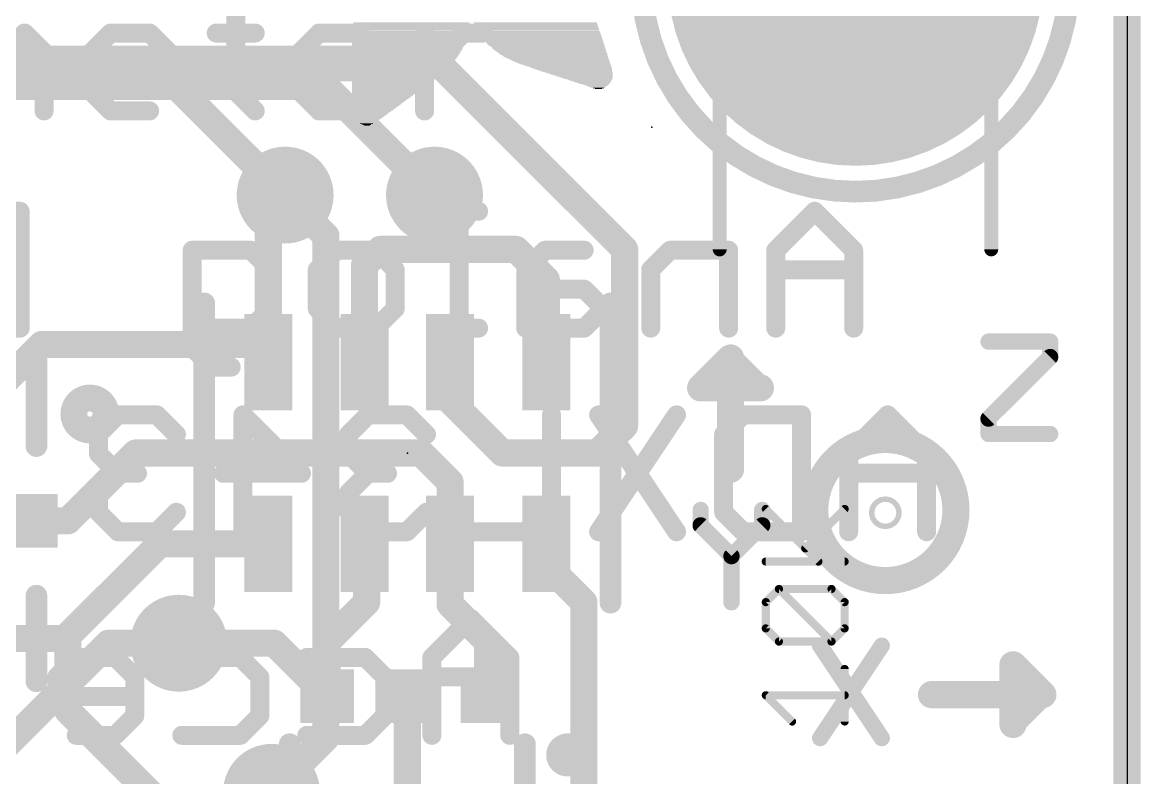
# Model space of a CAD drawing. Extents: x -8.7 to 32.1, y -4.6 to 25.2.
# Drawn here: x 15.07 to 25.53, y 7.76 to 14.82 of the extents above; entities that cross this region are included whole.
import ezdxf

# ---------------------------------------------------------------- set-up
doc = ezdxf.new("R2010")
doc.units = 0
for name, color, linetype in [('1', 12, 'CONTINUOUS'), ('16', 5, 'CONTINUOUS'), ('17', 110, 'CONTINUOUS'), ('18', 110, 'CONTINUOUS'), ('20', 53, 'CONTINUOUS'), ('21', 40, 'CONTINUOUS'), ('22', 6, 'CONTINUOUS'), ('23', 53, 'CONTINUOUS'), ('24', 53, 'CONTINUOUS'), ('27', 4, 'CONTINUOUS'), ('47', 253, 'CONTINUOUS')]:
    doc.layers.add(name, color=color, linetype=linetype)

# ---------------------------------------------------------------- blocks, each defined once
blk = doc.blocks.new('RECT')
blk.add_solid([(-0.5, -0.5), (0.5, -0.5), (-0.5, 0.5), (0.5, 0.5)])
blk = doc.blocks.new('ROUNDP')
at = {"const_width": 0.5}
blk.add_lwpolyline([(0, -0.25, 1), (0, 0.25, 1), (0, -0.25)], format="xyb", dxfattribs=at)
blk = doc.blocks.new('ROUNDV')
at = {"const_width": 0.5}
blk.add_lwpolyline([(0, -0.25, 1), (0, 0.25, 1), (0, -0.25)], format="xyb", dxfattribs=at)

msp = doc.modelspace()

# ---------------------------------------------------------------- linework, layer by layer
at = {"layer": '1', "const_width": 0.254}
for points in [[(25.4, 17.78), (25.4, 0)], [(16.256, 14.478), (10.922, 14.478)], [(18.923, 14.478), (16.256, 14.478)], [(17.526, 13.208), (16.256, 14.478)], [(18.923, 14.478), (20.701, 12.7)], [(17.369, 13.051), (17.526, 13.208)], [(18.923, 13.208), (18.923, 12.7)], [(17.369, 11.811), (17.369, 13.051)], [(18.269, 12.554), (18.415, 12.7)], [(18.923, 12.7), (18.415, 12.7)], [(19.685, 12.7), (18.923, 12.7)], [(19.969, 12.416), (19.685, 12.7)], [(20.701, 12.7), (20.701, 11.049)], [(18.269, 11.645), (18.269, 12.554)], [(19.969, 11.645), (19.969, 12.416)], [(14.7, 11.26), (15.251, 11.811)], [(15.251, 11.811), (17.369, 11.811)], [(17.369, 11.645), (17.369, 11.811)], [(19.069, 11.645), (19.069, 11.284)], [(19.069, 11.284), (19.558, 10.795)], [(20.701, 11.049), (20.447, 10.795)], [(16.129, 10.795), (15.494, 10.16)], [(16.129, 10.795), (18.796, 10.795)], [(18.796, 10.795), (19.069, 10.522)], [(20.447, 10.795), (19.558, 10.795)], [(19.069, 10.522), (19.069, 9.945)], [(14.8, 10.16), (15.494, 10.16)], [(16.353, 9.945), (15.468, 9.06)], [(16.353, 9.945), (17.369, 9.945)], [(18.288, 9.926), (18.269, 9.945)], [(18.288, 9.398), (18.288, 9.926)], [(19.069, 9.379), (19.069, 9.945)], [(19.969, 9.945), (19.969, 9.749)], [(20.32, 9.398), (19.969, 9.749)], [(17.919, 9.029), (18.288, 9.398)], [(20.32, 7.366), (20.32, 9.398)], [(19.419, 9.029), (19.069, 9.379)], [(15.468, 9.06), (14.7, 9.06)], [(15.494, 9.06), (15.468, 9.06)], [(15.494, 9.06), (15.494, 8.382)], [(17.4235, 9.0155), (16.5314, 9.0155)], [(17.4235, 9.0155), (17.919, 8.52)], [(17.919, 8.52), (17.919, 9.029)], [(19.419, 8.52), (19.419, 9.029)], [(18.669, 8.52), (18.669, 7.62)], [(17.156, 6.72), (15.494, 8.382)]]:
    msp.add_lwpolyline(points, dxfattribs=at)
at = {"layer": '1', "const_width": 0.127}
for points in [[(16.256, 14.5415, 1), (16.256, 14.4145)], [(16.3009, 14.5229, 1), (16.2111, 14.4331)], [(16.256, 14.4145, 1), (16.256, 14.5415)], [(18.9679, 14.5229, 1), (18.8781, 14.4331)], [(18.923, 14.4145, 1), (18.923, 14.5415)], [(17.5709, 13.1631, 1), (17.4811, 13.2529)], [(17.4811, 13.1631, 1), (17.5709, 13.2529)], [(18.9865, 13.208, 1), (18.8595, 13.208)], [(17.4325, 13.051, 1), (17.3055, 13.051)], [(17.3241, 13.0959, 1), (17.4139, 13.0061)], [(18.415, 12.7635, 1), (18.415, 12.6365)], [(18.4599, 12.6551, 1), (18.3701, 12.7449)], [(18.923, 12.7635, 1), (18.923, 12.6365)], [(18.8595, 12.7, 1), (18.9865, 12.7)], [(18.923, 12.6365, 1), (18.923, 12.7635)], [(19.7299, 12.7449, 1), (19.6401, 12.6551)], [(19.685, 12.6365, 1), (19.685, 12.7635)], [(20.7645, 12.7, 1), (20.6375, 12.7)], [(20.6561, 12.6551, 1), (20.7459, 12.7449)], [(18.3325, 12.554, 1), (18.2055, 12.554)], [(18.2241, 12.5989, 1), (18.3139, 12.5091)], [(20.0325, 12.416, 1), (19.9055, 12.416)], [(19.9241, 12.3711, 1), (20.0139, 12.4609)], [(15.251, 11.8745, 1), (15.251, 11.7475)], [(15.2959, 11.7661, 1), (15.2061, 11.8559)], [(17.4325, 11.811, 1), (17.3055, 11.811)], [(17.369, 11.7475, 1), (17.369, 11.8745)], [(17.3055, 11.811, 1), (17.4325, 11.811)], [(19.1325, 11.645, 1), (19.0055, 11.645)], [(17.3055, 11.645, 1), (17.4325, 11.645)], [(18.2055, 11.645, 1), (18.3325, 11.645)], [(19.9055, 11.645, 1), (20.0325, 11.645)], [(19.1139, 11.3289, 1), (19.0241, 11.2391)], [(19.0055, 11.284, 1), (19.1325, 11.284)], [(20.6375, 11.049, 1), (20.7645, 11.049)], [(20.7459, 11.0041, 1), (20.6561, 11.0939)], [(16.129, 10.8585, 1), (16.129, 10.7315)], [(16.1739, 10.7501, 1), (16.0841, 10.8399)], [(18.8409, 10.8399, 1), (18.7511, 10.7501)], [(18.796, 10.7315, 1), (18.796, 10.8585)], [(19.558, 10.8585, 1), (19.558, 10.7315)], [(19.5131, 10.7501, 1), (19.6029, 10.8399)], [(20.4021, 10.8399, 1), (20.4919, 10.7501)], [(20.447, 10.7315, 1), (20.447, 10.8585)], [(19.1325, 10.522, 1), (19.0055, 10.522)], [(19.0241, 10.4771, 1), (19.1139, 10.5669)], [(15.4491, 10.2049, 1), (15.5389, 10.1151)], [(15.494, 10.0965, 1), (15.494, 10.2235)], [(16.353, 10.0085, 1), (16.353, 9.8815)], [(16.3979, 9.9001, 1), (16.3081, 9.9899)], [(17.369, 9.8815, 1), (17.369, 10.0085)], [(18.3139, 9.9899, 1), (18.2241, 9.9001)], [(18.3515, 9.926, 1), (18.2245, 9.926)], [(19.1325, 9.945, 1), (19.0055, 9.945)], [(20.0325, 9.945, 1), (19.9055, 9.945)], [(18.2431, 9.8811, 1), (18.3329, 9.9709)], [(19.0055, 9.945, 1), (19.1325, 9.945)], [(20.0139, 9.7939, 1), (19.9241, 9.7041)], [(19.9055, 9.749, 1), (20.0325, 9.749)], [(18.3329, 9.3531, 1), (18.2431, 9.4429)], [(20.3835, 9.398, 1), (20.2565, 9.398)], [(18.2245, 9.398, 1), (18.3515, 9.398)], [(19.1139, 9.4239, 1), (19.0241, 9.3341)], [(19.0055, 9.379, 1), (19.1325, 9.379)], [(20.2751, 9.3531, 1), (20.3649, 9.4429)], [(15.468, 9.1235, 1), (15.468, 8.9965)], [(15.4231, 9.1049, 1), (15.5129, 9.0151)], [(15.5575, 9.06, 1), (15.4305, 9.06)], [(15.468, 8.9965, 1), (15.468, 9.1235)], [(15.494, 8.9965, 1), (15.494, 9.1235)], [(16.5314, 9.079, 1), (16.5314, 8.952)], [(17.4684, 9.0604, 1), (17.3786, 8.9706)], [(17.4235, 8.952, 1), (17.4235, 9.079)], [(17.9825, 9.029, 1), (17.8555, 9.029)], [(17.8741, 9.0739, 1), (17.9639, 8.9841)], [(19.4825, 9.029, 1), (19.3555, 9.029)], [(19.3741, 8.9841, 1), (19.4639, 9.0739)], [(17.8555, 8.52, 1), (17.9825, 8.52)], [(17.8741, 8.4751, 1), (17.9639, 8.5649)], [(18.7325, 8.52, 1), (18.6055, 8.52)], [(19.3555, 8.52, 1), (19.4825, 8.52)], [(15.5389, 8.4269, 1), (15.4491, 8.3371)], [(15.4305, 8.382, 1), (15.5575, 8.382)]]:
    msp.add_lwpolyline(points, format="xyb", dxfattribs=at)
at = {"layer": '16', "const_width": 0.254}
for points in [[(25.4, 17.78), (25.4, 0)], [(9.652, 14.224), (17.907, 14.224)], [(18.923, 13.208), (17.907, 14.224)], [(17.907, 12.827), (17.526, 13.208)], [(17.907, 8.128), (17.907, 12.827)], [(12.7, 5.842), (15.8735, 9.0155)], [(16.5314, 9.0155), (15.8735, 9.0155)], [(17.907, 8.128), (17.399, 7.62)]]:
    msp.add_lwpolyline(points, dxfattribs=at)
at = {"layer": '16', "const_width": 0.127}
for points in [[(17.9519, 14.2689, 1), (17.8621, 14.1791)], [(17.907, 14.1605, 1), (17.907, 14.2875)], [(17.5709, 13.2529, 1), (17.4811, 13.1631)], [(18.8781, 13.1631, 1), (18.9679, 13.2529)], [(17.9705, 12.827, 1), (17.8435, 12.827)], [(17.8621, 12.7821, 1), (17.9519, 12.8719)], [(15.8735, 9.079, 1), (15.8735, 8.952)], [(15.9184, 8.9706, 1), (15.8286, 9.0604)], [(16.5314, 8.952, 1), (16.5314, 9.079)], [(17.8435, 8.128, 1), (17.9705, 8.128)], [(17.9519, 8.0831, 1), (17.8621, 8.1729)]]:
    msp.add_lwpolyline(points, format="xyb", dxfattribs=at)
at = {"layer": '20'}
msp.add_line((25.4, 15.24), (25.4, 2.54), dxfattribs=at)
at = {"layer": '21'}
for points, const_width in [([(22.86, 13.24, 1), (22.86, 17.24, 1), (22.86, 13.24)], 0.2032), ([(15.121, 14.7556, 1), (15.0581, 14.6927)], 0.0889), ([(15.121, 14.6927, 1), (15.0581, 14.7556)], 0.0889), ([(15.8946, 14.7686, 1), (15.8946, 14.6797)], 0.0889), ([(15.926, 14.6927, 1), (15.8631, 14.7556)], 0.0889), ([(16.2904, 14.7556, 1), (16.2275, 14.6927)], 0.0889), ([(16.2589, 14.6797, 1), (16.2589, 14.7686)], 0.0889), ([(16.8818, 14.7686, 1), (16.8818, 14.6797)], 0.0889), ([(17.2461, 14.6797, 1), (17.2461, 14.7686)], 0.0889), ([(17.8436, 14.7686, 1), (17.8436, 14.6797)], 0.0889), ([(17.875, 14.6927, 1), (17.8121, 14.7556)], 0.0889), ([(18.2394, 14.7556, 1), (18.1765, 14.6927)], 0.0889), ([(18.2079, 14.6797, 1), (18.2079, 14.7686)], 0.0889), ([(18.8752, 14.7242, 1), (18.7863, 14.7242)], 0.0889), ([(19.1951, 14.7686, 1), (19.1951, 14.6797)], 0.0889), ([(19.2266, 14.6927, 1), (19.1637, 14.7556)], 0.0889), ([(19.3773, 14.6797, 1), (19.3773, 14.7686)], 0.0889), ([(15.3162, 14.542, 1), (15.2273, 14.542)], 0.0889), ([(15.2403, 14.5105, 1), (15.3032, 14.5734)], 0.0889), ([(15.6809, 14.5734, 1), (15.7438, 14.5105)], 0.0889), ([(15.7568, 14.542, 1), (15.6679, 14.542)], 0.0889), ([(16.4856, 14.542, 1), (16.3967, 14.542)], 0.0889), ([(16.4097, 14.5105, 1), (16.4726, 14.5734)], 0.0889), ([(17.7058, 14.542, 1), (17.6169, 14.542)], 0.0889), ([(17.6299, 14.5734, 1), (17.6928, 14.5105)], 0.0889), ([(18.4346, 14.542, 1), (18.3457, 14.542)], 0.0889), ([(18.3587, 14.5105, 1), (18.4216, 14.5734)], 0.0889), ([(15.7124, 14.4042, 1), (15.7124, 14.3153)], 0.0889), ([(16.4411, 14.3153, 1), (16.4411, 14.4042)], 0.0889), ([(17.6614, 14.4042, 1), (17.6614, 14.3153)], 0.0889), ([(18.3901, 14.3153, 1), (18.3901, 14.4042)], 0.0889), ([(18.7993, 14.3912, 1), (18.8622, 14.3283)], 0.0889), ([(16.3967, 14.3598, 1), (16.4856, 14.3598)], 0.0889), ([(18.3457, 14.3598, 1), (18.4346, 14.3598)], 0.0889), ([(15.7438, 14.209, 1), (15.6809, 14.1462)], 0.0889), ([(17.0954, 14.209, 1), (17.0325, 14.1462)], 0.0889), ([(17.6928, 14.209, 1), (17.6299, 14.1462)], 0.0889), ([(15.6679, 14.1776, 1), (15.7568, 14.1776)], 0.0889), ([(17.0195, 14.1776, 1), (17.1084, 14.1776)], 0.0889), ([(17.6169, 14.1776, 1), (17.7058, 14.1776)], 0.0889), ([(15.2273, 13.9954, 1), (15.3162, 13.9954)], 0.0889), ([(15.8946, 14.0398, 1), (15.8946, 13.951)], 0.0889), ([(15.8631, 13.964, 1), (15.926, 14.0268)], 0.0889), ([(16.2589, 13.951, 1), (16.2589, 14.0398)], 0.0889), ([(17.2147, 13.964, 1), (17.2776, 14.0268)], 0.0889), ([(17.8436, 14.0398, 1), (17.8436, 13.951)], 0.0889), ([(17.8121, 13.964, 1), (17.875, 14.0268)], 0.0889), ([(18.2079, 13.951, 1), (18.2079, 14.0398)], 0.0889), ([(18.7863, 13.9954, 1), (18.8752, 13.9954)], 0.0889), ([(16.8198, 12.195, 1), (16.7182, 12.195)], 0.1016), ([(20.6198, 12.195, 1), (20.5182, 12.195)], 0.1016), ([(24.1046, 11.8752, 1), (24.1046, 11.799)], 0.0762), ([(24.7189, 11.8371, 1), (24.6427, 11.8371)], 0.0762), ([(24.6808, 11.799, 1), (24.6808, 11.8752)], 0.0762), ([(15.2508, 11.66, 1), (15.1492, 11.66)], 0.1016), ([(21.7551, 11.684, 1), (21.6281, 11.684)], 0.127), ([(21.7551, 11.6586, 1), (21.6281, 11.6586)], 0.127), ([(21.7365, 11.7035, 1), (21.6467, 11.6137)], 0.127), ([(21.6281, 11.6586, 1), (21.7551, 11.6586)], 0.127), ([(21.7365, 11.6391, 1), (21.6467, 11.7289)], 0.127), ([(24.6427, 11.6931, 1), (24.7189, 11.6931)], 0.0762), ([(24.7078, 11.6661, 1), (24.6539, 11.72)], 0.0762), ([(21.4122, 11.4681, 1), (21.4122, 11.3411)], 0.127), ([(21.3673, 11.4495, 1), (21.4571, 11.3597)], 0.127), ([(21.9456, 11.4681, 1), (21.9456, 11.3411)], 0.127), ([(21.9007, 11.3597, 1), (21.9905, 11.4495)], 0.127), ([(21.9456, 11.3411, 1), (21.9456, 11.4681)], 0.127), ([(21.971, 11.3411, 1), (21.971, 11.4681)], 0.127), ([(15.7, 11.01, 1), (15.7, 11.31, 1), (15.7, 11.01)], 0.25), ([(24.1427, 11.1169, 1), (24.0665, 11.1169)], 0.0762), ([(24.0777, 11.1438, 1), (24.1315, 11.0899)], 0.0762), ([(23.1394, 9.6012, 1), (23.1394, 10.922, 1), (23.1394, 9.6012)], 0.254), ([(24.1046, 11.0109, 1), (24.1046, 10.9347)], 0.0762), ([(24.0665, 10.9728, 1), (24.1427, 10.9728)], 0.0762), ([(24.6808, 10.9347, 1), (24.6808, 11.0109)], 0.0762), ([(15.1492, 10.86, 1), (15.2508, 10.86)], 0.1016), ([(21.6281, 10.6426, 1), (21.7551, 10.6426)], 0.127), ([(23.1394, 10.2108, 1), (23.1394, 10.2616, 1), (23.1394, 10.2108)], 0.254), ([(21.4503, 10.2623, 1), (21.3741, 10.2623)], 0.0762), ([(22.0265, 10.2623, 1), (21.9503, 10.2623)], 0.0762), ([(21.4391, 10.1452, 1), (21.3853, 10.0913)], 0.0762), ([(21.3741, 10.1183, 1), (21.4503, 10.1183)], 0.0762), ([(21.9503, 10.1183, 1), (22.0265, 10.1183)], 0.0762), ([(22.0154, 10.0913, 1), (21.9615, 10.1452)], 0.0762), ([(21.7384, 9.8302, 1), (21.6622, 9.8302)], 0.0762), ([(21.6734, 9.8571, 1), (21.7273, 9.8032)], 0.0762), ([(21.6734, 9.8032, 1), (21.7273, 9.8571)], 0.0762), ([(15.2508, 9.46, 1), (15.1492, 9.46)], 0.1016), ([(16.7182, 9.395, 1), (16.8198, 9.395)], 0.1016), ([(20.5182, 9.395, 1), (20.6198, 9.395)], 0.1016), ([(21.6622, 9.398, 1), (21.7384, 9.398)], 0.0762), ([(22.5615, 9.0135, 1), (22.4981, 8.9712)], 0.0762), ([(23.1377, 8.9712, 1), (23.0743, 9.0135)], 0.0762), ([(24.3781, 8.8587, 1), (24.2883, 8.7689)], 0.127), ([(24.3967, 8.8138, 1), (24.2697, 8.8138)], 0.127), ([(15.1492, 8.66, 1), (15.2508, 8.66)], 0.1016), ([(23.5712, 8.5979, 1), (23.5712, 8.4709)], 0.127), ([(24.5872, 8.5979, 1), (24.5872, 8.4709)], 0.127), ([(24.6321, 8.4895, 1), (24.5423, 8.5793)], 0.127), ([(24.5677, 8.4895, 1), (24.6575, 8.5793)], 0.127), ([(24.5872, 8.4709, 1), (24.5872, 8.5979)], 0.127), ([(24.6126, 8.4709, 1), (24.6126, 8.5979)], 0.127), ([(24.3967, 8.2804, 1), (24.2697, 8.2804)], 0.127), ([(24.2883, 8.3253, 1), (24.3781, 8.2355)], 0.127), ([(24.2697, 8.2804, 1), (24.3967, 8.2804)], 0.127), ([(24.2697, 8.255, 1), (24.3967, 8.255)], 0.127), ([(17.6198, 8.07, 1), (17.5182, 8.07)], 0.1016), ([(19.8198, 8.07, 1), (19.7182, 8.07)], 0.1016), ([(20.169, 7.87, 1), (20.169, 8.07, 1), (20.169, 7.87)], 0.2032), ([(22.4981, 8.1491, 1), (22.5615, 8.1069)], 0.0762), ([(23.0743, 8.1069, 1), (23.1377, 8.1491)], 0.0762)]:
    msp.add_lwpolyline(points, format="xyb", dxfattribs=dict(at, const_width=const_width))
for points, const_width in [([(17.064, 14.9063), (17.064, 14.1776)], 0.1778), ([(14.9074, 14.542), (15.0895, 14.7242)], 0.1778), ([(15.0895, 14.7242), (15.2717, 14.542)], 0.1778), ([(15.7124, 14.542), (15.8946, 14.7242)], 0.1778), ([(15.8946, 14.7242), (16.2589, 14.7242)], 0.1778), ([(16.2589, 14.7242), (16.4411, 14.542)], 0.1778), ([(16.8818, 14.7242), (17.2461, 14.7242)], 0.1778), ([(17.6614, 14.542), (17.8436, 14.7242)], 0.1778), ([(17.8436, 14.7242), (18.2079, 14.7242)], 0.1778), ([(18.2079, 14.7242), (18.3901, 14.542)], 0.1778), ([(18.8308, 13.9954), (18.8308, 14.7242)], 0.1778), ([(18.8308, 14.3598), (19.1951, 14.7242)], 0.1778), ([(19.1951, 14.7242), (19.3773, 14.7242)], 0.1778), ([(15.2717, 14.542), (15.2717, 13.9954)], 0.1778), ([(15.7124, 14.1776), (15.7124, 14.542)], 0.1778), ([(16.4411, 14.542), (16.4411, 14.3598)], 0.1778), ([(17.6614, 14.1776), (17.6614, 14.542)], 0.1778), ([(18.3901, 14.542), (18.3901, 14.3598)], 0.1778), ([(16.4411, 14.3598), (15.7124, 14.3598)], 0.1778), ([(18.3901, 14.3598), (17.6614, 14.3598)], 0.1778), ([(15.8946, 13.9954), (15.7124, 14.1776)], 0.1778), ([(17.064, 14.1776), (17.2461, 13.9954)], 0.1778), ([(17.8436, 13.9954), (17.6614, 14.1776)], 0.1778), ([(16.2589, 13.9954), (15.8946, 13.9954)], 0.1778), ([(18.2079, 13.9954), (17.8436, 13.9954)], 0.1778), ([(16.769, 9.395), (16.769, 12.195)], 0.2032), ([(20.569, 12.195), (20.569, 9.395)], 0.2032), ([(24.1046, 11.8371), (24.6808, 11.8371)], 0.1524), ([(24.6808, 11.8371), (24.6808, 11.6931)], 0.1524), ([(15.2, 11.66), (15.2, 10.86)], 0.2032), ([(21.6916, 11.684), (21.4122, 11.4046)], 0.254), ([(21.6916, 11.6586), (21.6916, 11.684)], 0.254), ([(21.6916, 10.6426), (21.6916, 11.6586)], 0.254), ([(21.9456, 11.4046), (21.6916, 11.6586)], 0.254), ([(24.6808, 11.6931), (24.1046, 11.1169)], 0.1524), ([(21.4122, 11.4046), (21.9456, 11.4046)], 0.254), ([(21.971, 11.4046), (21.9456, 11.4046)], 0.254), ([(24.1046, 11.1169), (24.1046, 10.9728)], 0.1524), ([(24.1046, 10.9728), (24.6808, 10.9728)], 0.1524), ([(21.4122, 10.2623), (21.4122, 10.1183)], 0.1524), ([(21.9884, 10.1183), (21.9884, 10.2623)], 0.1524), ([(21.4122, 10.1183), (21.7003, 9.8302)], 0.1524), ([(21.7003, 9.8302), (21.9884, 10.1183)], 0.1524), ([(21.7003, 9.8302), (21.7003, 9.398)], 0.1524), ([(15.2, 9.46), (15.2, 8.66)], 0.2032), ([(22.5298, 8.9923), (23.106, 8.128)], 0.1524), ([(23.106, 8.9923), (22.5298, 8.128)], 0.1524), ([(24.6126, 8.5344), (24.3332, 8.8138)], 0.254), ([(24.3332, 8.8138), (24.3332, 8.2804)], 0.254), ([(23.5712, 8.5344), (24.5872, 8.5344)], 0.254), ([(24.3332, 8.2804), (24.5872, 8.5344)], 0.254), ([(24.5872, 8.5344), (24.6126, 8.5344)], 0.254), ([(24.3332, 8.255), (24.3332, 8.2804)], 0.254), ([(17.569, 7.17), (17.569, 8.07)], 0.2032), ([(19.769, 7.17), (19.769, 8.07)], 0.2032)]:
    msp.add_lwpolyline(points, dxfattribs=dict(at, const_width=const_width))
at = {"layer": '22', "const_width": 0.1778}
for points in [[(14.5008, 13.0565), (15.0474, 13.0565)], [(15.0474, 13.0565), (15.0474, 11.9634)], [(19.3352, 13.0565), (19.153, 13.0565)], [(19.153, 13.0565), (19.153, 11.9634)], [(22.479, 13.0565), (22.1146, 12.6922)], [(22.8433, 12.6922), (22.479, 13.0565)], [(16.6574, 11.7812), (16.6574, 12.6922)], [(16.6574, 12.6922), (17.204, 12.6922)], [(17.204, 12.6922), (17.3862, 12.51)], [(17.8268, 12.51), (18.009, 12.6922)], [(18.009, 12.6922), (18.3734, 12.6922)], [(18.3734, 12.6922), (18.5556, 12.51)], [(19.958, 12.6922), (19.7758, 12.51)], [(20.3224, 12.6922), (19.958, 12.6922)], [(21.1274, 12.6922), (20.9452, 12.51)], [(21.674, 12.6922), (21.1274, 12.6922)], [(21.674, 11.9634), (21.674, 12.6922)], [(22.1146, 12.6922), (22.1146, 11.9634)], [(22.8433, 11.9634), (22.8433, 12.6922)], [(17.3862, 12.51), (17.3862, 12.1456)], [(17.8268, 12.1456), (17.8268, 12.51)], [(18.5556, 12.51), (18.5556, 12.1456)], [(19.7758, 12.51), (19.7758, 11.9634)], [(20.9452, 12.51), (20.9452, 11.9634)], [(22.8433, 12.51), (22.1146, 12.51)], [(20.3224, 12.3278), (19.7758, 12.3278)], [(20.5046, 12.1456), (20.3224, 12.3278)], [(17.3862, 12.1456), (17.204, 11.9634)], [(18.009, 11.9634), (17.8268, 12.1456)], [(18.5556, 12.1456), (18.3734, 11.9634)], [(20.3224, 11.9634), (20.5046, 12.1456)], [(15.0474, 11.9634), (14.5008, 11.9634)], [(17.204, 11.9634), (16.6574, 11.9634)], [(18.3734, 11.9634), (18.009, 11.9634)], [(19.3352, 11.9634), (18.9708, 11.9634)], [(19.7758, 11.9634), (20.3224, 11.9634)], [(16.8396, 11.599), (16.6574, 11.7812)], [(17.0218, 11.599), (16.8396, 11.599)], [(15.9625, 11.1515), (15.7804, 10.9693)], [(16.3269, 11.1515), (15.9625, 11.1515)], [(16.5091, 10.9693), (16.3269, 11.1515)], [(17.1319, 10.0584), (17.1319, 11.1515)], [(17.1319, 11.1515), (17.6785, 10.605)], [(18.3013, 11.1515), (18.1192, 10.9693)], [(18.6657, 11.1515), (18.3013, 11.1515)], [(18.8479, 10.9693), (18.6657, 11.1515)], [(20.0173, 11.1515), (20.0173, 10.0584)], [(21.1867, 11.1515), (20.4579, 10.0584)], [(20.4579, 11.1515), (21.1867, 10.0584)], [(21.6273, 10.9693), (21.8095, 11.1515)], [(21.8095, 11.1515), (22.3561, 11.1515)], [(22.3561, 11.1515), (22.3561, 10.0584)], [(23.1611, 11.1515), (22.7967, 10.7872)], [(23.5255, 10.7872), (23.1611, 11.1515)], [(15.7804, 10.9693), (15.7804, 10.7872)], [(18.1192, 10.9693), (18.1192, 10.7872)], [(21.6273, 10.2406), (21.6273, 10.9693)], [(15.7804, 10.7872), (15.9625, 10.605)], [(18.1192, 10.7872), (18.3013, 10.605)], [(22.7967, 10.7872), (22.7967, 10.0584)], [(23.5255, 10.0584), (23.5255, 10.7872)], [(15.9625, 10.605), (15.7804, 10.4228)], [(15.9625, 10.605), (16.1447, 10.605)], [(17.6785, 10.605), (16.9498, 10.605)], [(18.3013, 10.605), (18.1192, 10.4228)], [(18.3013, 10.605), (18.4835, 10.605)], [(23.5255, 10.605), (22.7967, 10.605)], [(15.7804, 10.4228), (15.7804, 10.2406)], [(18.1192, 10.4228), (18.1192, 10.2406)], [(15.7804, 10.2406), (15.9625, 10.0584)], [(16.3269, 10.0584), (16.5091, 10.2406)], [(18.1192, 10.2406), (18.3013, 10.0584)], [(18.6657, 10.0584), (18.8479, 10.2406)], [(21.8095, 10.0584), (21.6273, 10.2406)], [(15.9625, 10.0584), (16.3269, 10.0584)], [(18.3013, 10.0584), (18.6657, 10.0584)], [(20.0173, 10.0584), (19.2886, 10.0584)], [(22.3561, 10.0584), (21.8095, 10.0584)], [(19.2631, 9.2465), (18.8987, 8.8822)], [(19.6275, 8.8822), (19.2631, 9.2465)], [(15.5727, 8.8822), (15.3906, 8.7)], [(15.9371, 8.8822), (15.5727, 8.8822)], [(16.1193, 8.7), (15.9371, 8.8822)], [(16.56, 8.8822), (17.1065, 8.8822)], [(17.1065, 8.8822), (17.2887, 8.7)], [(17.7293, 8.8822), (18.2759, 8.8822)], [(18.2759, 8.8822), (18.4581, 8.7)], [(18.8987, 8.8822), (18.8987, 8.1534)], [(19.6275, 8.1534), (19.6275, 8.8822)], [(15.3906, 8.7), (15.3906, 8.5178)], [(16.1193, 8.3356), (16.1193, 8.7)], [(17.2887, 8.7), (17.2887, 8.3356)], [(18.4581, 8.7), (18.4581, 8.3356)], [(19.6275, 8.7), (18.8987, 8.7)], [(15.3906, 8.5178), (16.1193, 8.5178)], [(15.9371, 8.1534), (16.1193, 8.3356)], [(17.2887, 8.3356), (17.1065, 8.1534)], [(18.4581, 8.3356), (18.2759, 8.1534)], [(15.5727, 8.1534), (15.9371, 8.1534)], [(17.1065, 8.1534), (16.56, 8.1534)], [(18.2759, 8.1534), (17.7293, 8.1534)]]:
    msp.add_lwpolyline(points, dxfattribs=at)
at = {"layer": '22', "const_width": 0.0889}
for points in [[(15.0918, 13.0565, 1), (15.0029, 13.0565)], [(15.0474, 13.0121, 1), (15.0474, 13.101)], [(19.1974, 13.0565, 1), (19.1085, 13.0565)], [(19.153, 13.101, 1), (19.153, 13.0121)], [(19.3352, 13.0121, 1), (19.3352, 13.101)], [(22.5104, 13.088, 1), (22.4475, 13.0251)], [(22.5104, 13.0251, 1), (22.4475, 13.088)], [(16.7019, 12.6922, 1), (16.613, 12.6922)], [(16.6574, 12.7366, 1), (16.6574, 12.6477)], [(17.2354, 12.7236, 1), (17.1725, 12.6607)], [(17.204, 12.6477, 1), (17.204, 12.7366)], [(18.009, 12.7366, 1), (18.009, 12.6477)], [(18.0404, 12.6607, 1), (17.9776, 12.7236)], [(18.4048, 12.7236, 1), (18.3419, 12.6607)], [(18.3734, 12.6477, 1), (18.3734, 12.7366)], [(19.958, 12.7366, 1), (19.958, 12.6477)], [(19.9894, 12.6607, 1), (19.9266, 12.7236)], [(20.3224, 12.6477, 1), (20.3224, 12.7366)], [(21.1274, 12.7366, 1), (21.1274, 12.6477)], [(21.1588, 12.6607, 1), (21.096, 12.7236)], [(21.7184, 12.6922, 1), (21.6295, 12.6922)], [(21.674, 12.6477, 1), (21.674, 12.7366)], [(22.159, 12.6922, 1), (22.0701, 12.6922)], [(22.0832, 12.7236, 1), (22.146, 12.6607)], [(22.8878, 12.6922, 1), (22.7989, 12.6922)], [(22.8119, 12.6607, 1), (22.8748, 12.7236)], [(17.4306, 12.51, 1), (17.3417, 12.51)], [(17.3547, 12.4785, 1), (17.4176, 12.5414)], [(17.8713, 12.51, 1), (17.7824, 12.51)], [(17.7954, 12.5414, 1), (17.8582, 12.4785)], [(18.6, 12.51, 1), (18.5111, 12.51)], [(18.5241, 12.4785, 1), (18.587, 12.5414)], [(19.8203, 12.51, 1), (19.7313, 12.51)], [(19.7444, 12.5414, 1), (19.8072, 12.4785)], [(20.9896, 12.51, 1), (20.9007, 12.51)], [(20.9138, 12.5414, 1), (20.9766, 12.4785)], [(22.1146, 12.5544, 1), (22.1146, 12.4655)], [(22.8433, 12.4655, 1), (22.8433, 12.5544)], [(19.7758, 12.3722, 1), (19.7758, 12.2833)], [(20.3538, 12.3592, 1), (20.2909, 12.2963)], [(20.3224, 12.2833, 1), (20.3224, 12.3722)], [(17.3417, 12.1456, 1), (17.4306, 12.1456)], [(17.4176, 12.1142, 1), (17.3547, 12.177)], [(17.8582, 12.177, 1), (17.7954, 12.1142)], [(17.7824, 12.1456, 1), (17.8713, 12.1456)], [(18.5111, 12.1456, 1), (18.6, 12.1456)], [(18.587, 12.1142, 1), (18.5241, 12.177)], [(20.536, 12.1142, 1), (20.4731, 12.177)], [(20.4731, 12.1142, 1), (20.536, 12.177)], [(15.0474, 11.919, 1), (15.0474, 12.0078)], [(16.6574, 12.0078, 1), (16.6574, 11.919)], [(17.1725, 11.9948, 1), (17.2354, 11.932)], [(17.204, 11.919, 1), (17.204, 12.0078)], [(18.009, 12.0078, 1), (18.009, 11.919)], [(17.9776, 11.932, 1), (18.0404, 11.9948)], [(18.3419, 11.9948, 1), (18.4048, 11.932)], [(18.3734, 11.919, 1), (18.3734, 12.0078)], [(18.9708, 12.0078, 1), (18.9708, 11.919)], [(19.3352, 11.919, 1), (19.3352, 12.0078)], [(19.7758, 12.0078, 1), (19.7758, 11.919)], [(20.2909, 11.9948, 1), (20.3538, 11.932)], [(20.3224, 11.919, 1), (20.3224, 12.0078)], [(15.0029, 11.9634, 1), (15.0918, 11.9634)], [(19.1085, 11.9634, 1), (19.1974, 11.9634)], [(19.7313, 11.9634, 1), (19.8203, 11.9634)], [(20.9007, 11.9634, 1), (20.9896, 11.9634)], [(21.6295, 11.9634, 1), (21.7184, 11.9634)], [(22.0701, 11.9634, 1), (22.159, 11.9634)], [(22.7989, 11.9634, 1), (22.8878, 11.9634)], [(16.6888, 11.8126, 1), (16.626, 11.7498)], [(16.613, 11.7812, 1), (16.7019, 11.7812)], [(16.8396, 11.6435, 1), (16.8396, 11.5546)], [(16.8082, 11.5676, 1), (16.871, 11.6305)], [(17.0218, 11.5546, 1), (17.0218, 11.6435)], [(15.9625, 11.196, 1), (15.9625, 11.1071)], [(15.994, 11.1201, 1), (15.9311, 11.183)], [(16.3584, 11.183, 1), (16.2955, 11.1201)], [(16.3269, 11.1071, 1), (16.3269, 11.196)], [(17.1634, 11.183, 1), (17.1005, 11.1201)], [(17.1764, 11.1515, 1), (17.0875, 11.1515)], [(18.3013, 11.196, 1), (18.3013, 11.1071)], [(18.3328, 11.1201, 1), (18.2699, 11.183)], [(18.6971, 11.183, 1), (18.6343, 11.1201)], [(18.6657, 11.1071, 1), (18.6657, 11.196)], [(20.0618, 11.1515, 1), (19.9729, 11.1515)], [(20.4949, 11.1762, 1), (20.421, 11.1269)], [(21.2237, 11.1269, 1), (21.1497, 11.1762)], [(21.8095, 11.196, 1), (21.8095, 11.1071)], [(21.841, 11.1201, 1), (21.7781, 11.183)], [(22.4005, 11.1515, 1), (22.3116, 11.1515)], [(22.3561, 11.1071, 1), (22.3561, 11.196)], [(23.1925, 11.183, 1), (23.1297, 11.1201)], [(23.1925, 11.1201, 1), (23.1297, 11.183)], [(15.7489, 11.0008, 1), (15.8118, 10.9379)], [(15.8248, 10.9693, 1), (15.7359, 10.9693)], [(16.4777, 10.9379, 1), (16.5405, 11.0008)], [(18.1636, 10.9693, 1), (18.0747, 10.9693)], [(18.0877, 11.0008, 1), (18.1506, 10.9379)], [(18.8165, 10.9379, 1), (18.8793, 11.0008)], [(21.6718, 10.9693, 1), (21.5829, 10.9693)], [(21.5959, 11.0008, 1), (21.6588, 10.9379)], [(15.8118, 10.8186, 1), (15.7489, 10.7557)], [(15.7359, 10.7872, 1), (15.8248, 10.7872)], [(18.1506, 10.8186, 1), (18.0877, 10.7557)], [(18.0747, 10.7872, 1), (18.1636, 10.7872)], [(22.7653, 10.8186, 1), (22.8282, 10.7557)], [(22.8412, 10.7872, 1), (22.7523, 10.7872)], [(23.5699, 10.7872, 1), (23.481, 10.7872)], [(23.4941, 10.7557, 1), (23.5569, 10.8186)], [(15.9625, 10.6494, 1), (15.9625, 10.5605)], [(15.994, 10.5735, 1), (15.9311, 10.6364)], [(15.9311, 10.5735, 1), (15.994, 10.6364)], [(16.1447, 10.5605, 1), (16.1447, 10.6494)], [(16.9498, 10.6494, 1), (16.9498, 10.5605)], [(17.6471, 10.5735, 1), (17.7099, 10.6364)], [(17.6785, 10.5605, 1), (17.6785, 10.6494)], [(18.3013, 10.6494, 1), (18.3013, 10.5605)], [(18.3328, 10.5735, 1), (18.2699, 10.6364)], [(18.2699, 10.5735, 1), (18.3328, 10.6364)], [(18.4835, 10.5605, 1), (18.4835, 10.6494)], [(22.7967, 10.6494, 1), (22.7967, 10.5605)], [(23.5255, 10.5605, 1), (23.5255, 10.6494)], [(15.7489, 10.4542, 1), (15.8118, 10.3913)], [(15.8248, 10.4228, 1), (15.7359, 10.4228)], [(18.1636, 10.4228, 1), (18.0747, 10.4228)], [(18.0877, 10.4542, 1), (18.1506, 10.3913)], [(15.8118, 10.272, 1), (15.7489, 10.2092)], [(15.7359, 10.2406, 1), (15.8248, 10.2406)], [(16.5405, 10.2092, 1), (16.4777, 10.272)], [(18.0747, 10.2406, 1), (18.1636, 10.2406)], [(18.1506, 10.272, 1), (18.0877, 10.2092)], [(18.8793, 10.2092, 1), (18.8165, 10.272)], [(21.5829, 10.2406, 1), (21.6718, 10.2406)], [(21.6588, 10.272, 1), (21.5959, 10.2092)], [(15.9625, 10.1029, 1), (15.9625, 10.014)], [(16.3269, 10.014, 1), (16.3269, 10.1029)], [(18.3013, 10.1029, 1), (18.3013, 10.014)], [(18.6657, 10.014, 1), (18.6657, 10.1029)], [(19.2886, 10.1029, 1), (19.2886, 10.014)], [(20.0173, 10.014, 1), (20.0173, 10.1029)], [(21.8095, 10.1029, 1), (21.8095, 10.014)], [(22.3561, 10.014, 1), (22.3561, 10.1029)], [(15.9311, 10.027, 1), (15.994, 10.0898)], [(16.2955, 10.0898, 1), (16.3584, 10.027)], [(17.0875, 10.0584, 1), (17.1764, 10.0584)], [(18.2699, 10.027, 1), (18.3328, 10.0898)], [(18.6343, 10.0898, 1), (18.6971, 10.027)], [(19.9729, 10.0584, 1), (20.0618, 10.0584)], [(20.421, 10.0831, 1), (20.4949, 10.0337)], [(21.1497, 10.0337, 1), (21.2237, 10.0831)], [(21.7781, 10.027, 1), (21.841, 10.0898)], [(22.3116, 10.0584, 1), (22.4005, 10.0584)], [(22.7523, 10.0584, 1), (22.8412, 10.0584)], [(23.481, 10.0584, 1), (23.5699, 10.0584)], [(19.2946, 9.278, 1), (19.2317, 9.2151)], [(19.2946, 9.2151, 1), (19.2317, 9.278)], [(15.5727, 8.9266, 1), (15.5727, 8.8377)], [(15.6042, 8.8507, 1), (15.5413, 8.9136)], [(15.9685, 8.9136, 1), (15.9057, 8.8507)], [(15.9371, 8.8377, 1), (15.9371, 8.9266)], [(16.56, 8.9266, 1), (16.56, 8.8377)], [(17.1379, 8.9136, 1), (17.0751, 8.8507)], [(17.1065, 8.8377, 1), (17.1065, 8.9266)], [(17.7293, 8.9266, 1), (17.7293, 8.8377)], [(18.3073, 8.9136, 1), (18.2445, 8.8507)], [(18.2759, 8.8377, 1), (18.2759, 8.9266)], [(18.9432, 8.8822, 1), (18.8543, 8.8822)], [(18.8673, 8.9136, 1), (18.9302, 8.8507)], [(19.6719, 8.8822, 1), (19.583, 8.8822)], [(19.5961, 8.8507, 1), (19.6589, 8.9136)], [(15.435, 8.7, 1), (15.3461, 8.7)], [(16.1638, 8.7, 1), (16.0749, 8.7)], [(17.3332, 8.7, 1), (17.2443, 8.7)], [(18.5026, 8.7, 1), (18.4137, 8.7)], [(18.8987, 8.7444, 1), (18.8987, 8.6555)], [(19.6275, 8.6555, 1), (19.6275, 8.7444)], [(15.3591, 8.7314, 1), (15.422, 8.6685)], [(16.0879, 8.6685, 1), (16.1507, 8.7314)], [(17.2573, 8.6685, 1), (17.3201, 8.7314)], [(18.4267, 8.6685, 1), (18.4895, 8.7314)], [(15.3906, 8.5622, 1), (15.3906, 8.4733)], [(16.1193, 8.4733, 1), (16.1193, 8.5622)], [(15.3461, 8.5178, 1), (15.435, 8.5178)], [(16.0749, 8.3356, 1), (16.1638, 8.3356)], [(16.1507, 8.3042, 1), (16.0879, 8.367)], [(17.2443, 8.3356, 1), (17.3332, 8.3356)], [(17.3201, 8.3042, 1), (17.2573, 8.367)], [(18.4137, 8.3356, 1), (18.5026, 8.3356)], [(18.4895, 8.3042, 1), (18.4267, 8.367)], [(15.5727, 8.1978, 1), (15.5727, 8.109)], [(15.9057, 8.1848, 1), (15.9685, 8.122)], [(15.9371, 8.109, 1), (15.9371, 8.1978)], [(16.56, 8.1978, 1), (16.56, 8.109)], [(17.0751, 8.1848, 1), (17.1379, 8.122)], [(17.1065, 8.109, 1), (17.1065, 8.1978)], [(17.7293, 8.1978, 1), (17.7293, 8.109)], [(18.2445, 8.1848, 1), (18.3073, 8.122)], [(18.2759, 8.109, 1), (18.2759, 8.1978)], [(18.8543, 8.1534, 1), (18.9432, 8.1534)], [(19.583, 8.1534, 1), (19.6719, 8.1534)]]:
    msp.add_lwpolyline(points, format="xyb", dxfattribs=at)
at = {"layer": '23'}
msp.add_point((18.669, 10.795), dxfattribs=at)
at = {"layer": '24'}
msp.add_point((20.955, 13.843), dxfattribs=at)
at = {"layer": '27', "const_width": 0.0762}
for points in [[(22.513, 9.7797), (22.0215, 10.2712)], [(22.3901, 9.9026), (22.7587, 10.2712)], [(22.0215, 9.7797), (22.7587, 9.7797)], [(22.0215, 9.3999), (22.1443, 9.5228)], [(22.1443, 9.5228), (22.6358, 9.5228)], [(22.6358, 9.0313), (22.1443, 9.5228)], [(22.6358, 9.5228), (22.7587, 9.3999)], [(22.0215, 9.1541), (22.0215, 9.3999)], [(22.7587, 9.3999), (22.7587, 9.1541)], [(22.1443, 9.0313), (22.0215, 9.1541)], [(22.7587, 9.1541), (22.6358, 9.0313)], [(22.6358, 9.0313), (22.1443, 9.0313)], [(22.7587, 8.2829), (22.7587, 8.7743)], [(22.2672, 8.2829), (22.0215, 8.5286)], [(22.0215, 8.5286), (22.7587, 8.5286)]]:
    msp.add_lwpolyline(points, dxfattribs=at)
at = {"layer": '27', "const_width": 0.0381}
for points in [[(22.0349, 10.2846, 1), (22.008, 10.2577)], [(22.7722, 10.2577, 1), (22.7452, 10.2846)], [(22.3766, 9.916, 1), (22.4036, 9.8891)], [(22.0215, 9.7987, 1), (22.0215, 9.7606)], [(22.4995, 9.7662, 1), (22.5264, 9.7932)], [(22.7587, 9.7606, 1), (22.7587, 9.7987)], [(22.1443, 9.5418, 1), (22.1443, 9.5037)], [(22.1578, 9.5362, 1), (22.1309, 9.5093)], [(22.1578, 9.5093, 1), (22.1309, 9.5362)], [(22.6493, 9.5362, 1), (22.6224, 9.5093)], [(22.6358, 9.5037, 1), (22.6358, 9.5418)], [(22.008, 9.4134, 1), (22.0349, 9.3864)], [(22.0405, 9.3999, 1), (22.0024, 9.3999)], [(22.7778, 9.3999, 1), (22.7397, 9.3999)], [(22.7452, 9.3864, 1), (22.7722, 9.4134)], [(22.0349, 9.1676, 1), (22.008, 9.1407)], [(22.0024, 9.1541, 1), (22.0405, 9.1541)], [(22.7397, 9.1541, 1), (22.7778, 9.1541)], [(22.7722, 9.1407, 1), (22.7452, 9.1676)], [(22.1443, 9.0503, 1), (22.1443, 9.0122)], [(22.1309, 9.0178, 1), (22.1578, 9.0447)], [(22.6224, 9.0447, 1), (22.6493, 9.0178)], [(22.6224, 9.0178, 1), (22.6493, 9.0447)], [(22.6358, 9.0122, 1), (22.6358, 9.0503)], [(22.7778, 8.7743, 1), (22.7397, 8.7743)], [(22.0349, 8.5421, 1), (22.008, 8.5151)], [(22.0215, 8.5476, 1), (22.0215, 8.5095)], [(22.7587, 8.5095, 1), (22.7587, 8.5476)], [(22.2537, 8.2694, 1), (22.2807, 8.2963)], [(22.7397, 8.2829, 1), (22.7778, 8.2829)]]:
    msp.add_lwpolyline(points, format="xyb", dxfattribs=at)
at = {"layer": '47', "const_width": 0.13}
for points in [[(21.59, 12.7), (21.59, 17.19)], [(24.13, 12.7), (24.13, 17.19)]]:
    msp.add_lwpolyline(points, dxfattribs=at)
at = {"layer": '47', "const_width": 0.065}
for points in [[(21.5575, 12.7, 1), (21.6225, 12.7)], [(24.0975, 12.7, 1), (24.1625, 12.7)]]:
    msp.add_lwpolyline(points, format="xyb", dxfattribs=at)

# ---------------------------------------------------------------- block references
at = {"layer": '1'}
for p, xscale, yscale, rotation in [((17.369, 11.645), 0.45, 0.9, 180), ((18.269, 11.645), 0.45, 0.9, 180), ((19.069, 11.645), 0.45, 0.9, 180), ((19.969, 11.645), 0.45, 0.9, 180), ((14.8, 10.16), 0.5, 1.2, 90), ((17.369, 9.945), 0.45, 0.9, 180), ((18.269, 9.945), 0.45, 0.9, 180), ((19.069, 9.945), 0.45, 0.9, 180), ((19.969, 9.945), 0.45, 0.9, 180), ((17.919, 8.52), 0.5, 0.5, 180), ((18.669, 8.52), 0.4, 0.5, 180), ((19.419, 8.52), 0.5, 0.5, 180)]:
    msp.add_blockref('RECT', p, dxfattribs=dict(at, xscale=xscale, yscale=yscale, rotation=rotation))
at = {"layer": '17', "xscale": 3.516, "yscale": 3.516}
msp.add_blockref('ROUNDP', (22.86, 15.24), dxfattribs=at)
msp.add_blockref('ROUNDP', (22.86, 15.24), dxfattribs=at)
at = {"layer": '18', "xscale": 0.9064, "yscale": 0.9064}
for p in [(17.526, 13.208), (17.526, 13.208), (18.923, 13.208), (18.923, 13.208), (16.5314, 9.0155), (16.5314, 9.0155), (17.399, 7.62), (17.399, 7.62)]:
    msp.add_blockref('ROUNDV', p, dxfattribs=at)
at = {"layer": '22', "rotation": 180}
for p, xscale, yscale in [((18.7007, 14.7955), 1.0859, 0.0064), ((18.7007, 14.7892), 1.0859, 0.0063), ((18.7007, 14.7828), 1.0859, 0.0064), ((18.7007, 14.7765), 1.0859, 0.0063), ((18.7007, 14.7701), 1.0859, 0.0064), ((18.7007, 14.7637), 1.0859, 0.0063), ((18.7007, 14.7574), 1.0859, 0.0064), ((18.7007, 14.7511), 1.0859, 0.0063), ((18.7007, 14.7447), 1.0859, 0.0064), ((18.7071, 14.8209), 1.0858, 0.0064), ((18.7071, 14.8146), 1.0858, 0.0063), ((18.7071, 14.8082), 1.0858, 0.0064), ((18.7071, 14.8018), 1.0858, 0.0063), ((19.866, 14.8209), 1.1557, 0.0064), ((19.8692, 14.8146), 1.1493, 0.0063), ((19.8692, 14.8082), 1.1493, 0.0064), ((19.8755, 14.8018), 1.1494, 0.0063), ((19.8755, 14.7955), 1.1494, 0.0064), ((19.8755, 14.7892), 1.1494, 0.0063), ((19.8819, 14.7828), 1.1493, 0.0064), ((19.8819, 14.7765), 1.1493, 0.0063), ((19.885, 14.7701), 1.143, 0.0064), ((19.8882, 14.7637), 1.1494, 0.0063), ((19.8914, 14.7574), 1.143, 0.0064), ((19.8914, 14.7511), 1.143, 0.0063), ((19.8977, 14.7447), 1.143, 0.0064), ((18.6944, 14.7256), 1.0858, 0.0063), ((18.6944, 14.7193), 1.0858, 0.0064), ((18.6913, 14.713), 1.0795, 0.0063), ((18.6913, 14.7066), 1.0795, 0.0064), ((18.6913, 14.7003), 1.0795, 0.0063), ((18.6913, 14.6939), 1.0795, 0.0064), ((18.6913, 14.6875), 1.0795, 0.0063), ((18.6849, 14.6685), 1.0668, 0.0064), ((18.6849, 14.6622), 1.0668, 0.0063), ((18.6849, 14.6558), 1.0668, 0.0064), ((18.6849, 14.6494), 1.0668, 0.0063), ((18.6817, 14.6431), 1.0604, 0.0064), ((18.6881, 14.6812), 1.0731, 0.0064), ((18.6881, 14.6749), 1.0731, 0.0063), ((18.6975, 14.7384), 1.0795, 0.0063), ((18.6975, 14.732), 1.0795, 0.0064), ((19.9009, 14.7384), 1.1366, 0.0063), ((19.9009, 14.732), 1.1366, 0.0064), ((19.9073, 14.7256), 1.1367, 0.0063), ((19.9073, 14.7193), 1.1367, 0.0064), ((19.9105, 14.713), 1.1303, 0.0063), ((19.9168, 14.7066), 1.1303, 0.0064), ((19.9168, 14.7003), 1.1303, 0.0063), ((19.92, 14.6939), 1.1239, 0.0064), ((19.9263, 14.6875), 1.124, 0.0063), ((19.9295, 14.6812), 1.1176, 0.0064), ((19.9295, 14.6749), 1.1176, 0.0063), ((19.9358, 14.6685), 1.1176, 0.0064), ((19.939, 14.6622), 1.1112, 0.0063), ((19.9422, 14.6558), 1.1049, 0.0064), ((19.9486, 14.6494), 1.1049, 0.0063), ((19.9517, 14.6431), 1.0986, 0.0064), ((18.6817, 14.6368), 1.0604, 0.0063), ((18.6722, 14.5987), 1.0414, 0.0063), ((18.6722, 14.5923), 1.0414, 0.0064), ((18.669, 14.586), 1.035, 0.0063), ((18.669, 14.5796), 1.035, 0.0064), ((18.6626, 14.5606), 1.0223, 0.0063), ((18.6595, 14.5542), 1.016, 0.0064), ((18.6595, 14.5479), 1.016, 0.0063), ((18.6563, 14.5415), 1.0096, 0.0064), ((18.6563, 14.5352), 1.0096, 0.0063), ((18.6786, 14.6304), 1.0541, 0.0064), ((18.6786, 14.6241), 1.0541, 0.0063), ((18.6786, 14.6177), 1.0541, 0.0064), ((18.6754, 14.6113), 1.0477, 0.0063), ((18.6754, 14.605), 1.0477, 0.0064), ((18.6659, 14.5732), 1.0287, 0.0063), ((18.6659, 14.5669), 1.0287, 0.0064), ((19.9517, 14.6368), 1.0986, 0.0063), ((19.9612, 14.6241), 1.0922, 0.0063), ((19.9581, 14.6304), 1.0859, 0.0064), ((19.9644, 14.6177), 1.0858, 0.0064), ((19.9708, 14.6113), 1.0859, 0.0063), ((19.974, 14.605), 1.0795, 0.0064), ((19.9803, 14.5987), 1.0668, 0.0063), ((19.9835, 14.5923), 1.0605, 0.0064), ((19.9898, 14.586), 1.0604, 0.0063), ((19.993, 14.5796), 1.0541, 0.0064), ((19.9993, 14.5732), 1.0541, 0.0063), ((20.0025, 14.5669), 1.0478, 0.0064), ((20.0089, 14.5606), 1.0351, 0.0063), ((20.0121, 14.5542), 1.0287, 0.0064), ((20.0216, 14.5479), 1.0223, 0.0063), ((20.0247, 14.5415), 1.016, 0.0064), ((20.0311, 14.5352), 1.016, 0.0063), ((18.6532, 14.5288), 1.0033, 0.0064), ((18.6468, 14.5098), 0.9906, 0.0063), ((18.6436, 14.5034), 0.9842, 0.0064), ((18.6436, 14.4971), 0.9842, 0.0063), ((18.6341, 14.478), 0.9652, 0.0064), ((18.6341, 14.4717), 0.9652, 0.0063), ((18.6309, 14.4653), 0.9588, 0.0064), ((18.6245, 14.4526), 0.9461, 0.0064), ((18.6214, 14.4463), 0.9398, 0.0063), ((18.6214, 14.4399), 0.9398, 0.0064), ((18.6182, 14.4336), 0.9334, 0.0063), ((18.65, 14.5225), 0.9969, 0.0063), ((18.65, 14.5161), 0.9969, 0.0064), ((18.6405, 14.4907), 0.9779, 0.0064), ((18.6373, 14.4844), 0.9715, 0.0063), ((18.6278, 14.459), 0.9525, 0.0063), ((20.0374, 14.5288), 1.0033, 0.0064), ((20.0406, 14.5225), 0.997, 0.0063), ((20.047, 14.5161), 0.9843, 0.0064), ((20.0533, 14.5098), 0.9842, 0.0063), ((20.0597, 14.5034), 0.9715, 0.0064), ((20.066, 14.4971), 0.9588, 0.0063), ((20.0755, 14.4907), 0.9525, 0.0064), ((20.0819, 14.4844), 0.9398, 0.0063), ((20.0883, 14.478), 0.9271, 0.0064), ((20.0978, 14.4717), 0.9207, 0.0063), ((20.1041, 14.4653), 0.908, 0.0064), ((20.1105, 14.459), 0.8953, 0.0063), ((20.12, 14.4526), 0.889, 0.0064), ((20.1295, 14.4463), 0.87, 0.0063), ((20.1359, 14.4399), 0.8573, 0.0064), ((20.1486, 14.4336), 0.8445, 0.0063), ((18.6087, 14.4145), 0.9144, 0.0064), ((18.6055, 14.4082), 0.908, 0.0063), ((18.596, 14.3891), 0.889, 0.0064), ((18.5928, 14.3828), 0.8826, 0.0063), ((18.5864, 14.3701), 0.8699, 0.0063), ((18.5833, 14.3637), 0.8636, 0.0064), ((18.5801, 14.3574), 0.8572, 0.0063), ((18.5674, 14.3383), 0.8318, 0.0064), ((18.6151, 14.4272), 0.9271, 0.0064), ((18.6119, 14.4209), 0.9207, 0.0063), ((18.6024, 14.4018), 0.9017, 0.0064), ((18.5992, 14.3955), 0.8953, 0.0063), ((18.5897, 14.3764), 0.8763, 0.0064), ((18.577, 14.351), 0.8509, 0.0064), ((18.5738, 14.3447), 0.8445, 0.0063), ((18.5643, 14.332), 0.8255, 0.0063), ((18.5611, 14.3256), 0.8191, 0.0064), ((20.158, 14.4272), 0.8255, 0.0064), ((20.1676, 14.4209), 0.8064, 0.0063), ((20.1803, 14.4145), 0.7938, 0.0064), ((20.1898, 14.4082), 0.7747, 0.0063), ((20.1994, 14.4018), 0.7557, 0.0064), ((20.2121, 14.3955), 0.7429, 0.0063), ((20.2216, 14.3891), 0.7239, 0.0064), ((20.2311, 14.3828), 0.7048, 0.0063), ((20.2406, 14.3764), 0.6858, 0.0064), ((20.2502, 14.3701), 0.6667, 0.0063), ((20.2629, 14.3637), 0.6541, 0.0064), ((20.2724, 14.3574), 0.635, 0.0063), ((20.2819, 14.351), 0.616, 0.0064), ((20.2915, 14.3447), 0.5969, 0.0063), ((20.301, 14.3383), 0.5779, 0.0064), ((20.3105, 14.332), 0.5588, 0.0063), ((20.3232, 14.3256), 0.5334, 0.0064), ((18.5579, 14.3193), 0.8128, 0.0063), ((18.5483, 14.3066), 0.7937, 0.0063), ((18.5452, 14.3002), 0.7874, 0.0064), ((18.5325, 14.2812), 0.762, 0.0063), ((18.5198, 14.2621), 0.7366, 0.0064), ((18.5102, 14.2494), 0.7175, 0.0064), ((18.5039, 14.2431), 0.7048, 0.0063), ((18.4976, 14.2304), 0.6921, 0.0063), ((18.4912, 14.224), 0.6794, 0.0064), ((18.5516, 14.3129), 0.8001, 0.0064), ((18.5389, 14.2939), 0.7747, 0.0063), ((18.5357, 14.2875), 0.7683, 0.0064), ((18.5262, 14.2748), 0.7493, 0.0064), ((18.523, 14.2685), 0.7429, 0.0063), ((18.5135, 14.2558), 0.7239, 0.0063), ((18.5008, 14.2367), 0.6985, 0.0064), ((20.3296, 14.3193), 0.5207, 0.0063), ((20.3422, 14.3129), 0.4953, 0.0064), ((20.3486, 14.3066), 0.4826, 0.0063), ((20.3581, 14.3002), 0.4636, 0.0064), ((20.3645, 14.2939), 0.4381, 0.0063), ((20.3772, 14.2875), 0.4127, 0.0064), ((20.3803, 14.2812), 0.3937, 0.0063), ((20.3899, 14.2748), 0.3747, 0.0064), ((20.3994, 14.2685), 0.3429, 0.0063), ((20.4057, 14.2621), 0.3302, 0.0064), ((20.4153, 14.2558), 0.2985, 0.0063), ((20.4184, 14.2494), 0.2794, 0.0064), ((20.428, 14.2431), 0.2477, 0.0063), ((20.4343, 14.2367), 0.2222, 0.0064), ((20.4407, 14.2304), 0.1969, 0.0063), ((20.4439, 14.224), 0.1651, 0.0064), ((18.4245, 14.1224), 0.5461, 0.0064), ((18.4785, 14.205), 0.654, 0.0063), ((18.4721, 14.1923), 0.6413, 0.0063), ((18.4658, 14.1859), 0.6286, 0.0064), ((18.4563, 14.1732), 0.6096, 0.0064), ((18.4531, 14.1669), 0.6032, 0.0063), ((18.4436, 14.1542), 0.5842, 0.0063), ((18.4404, 14.1478), 0.5778, 0.0064), ((18.4309, 14.1351), 0.5588, 0.0064), ((18.4277, 14.1288), 0.5524, 0.0063), ((18.4182, 14.1161), 0.5334, 0.0063), ((18.4881, 14.2177), 0.6731, 0.0063), ((18.4849, 14.2113), 0.6667, 0.0064), ((18.4754, 14.1986), 0.6477, 0.0064), ((18.4627, 14.1796), 0.6223, 0.0063), ((18.45, 14.1605), 0.5969, 0.0064), ((18.4373, 14.1415), 0.5715, 0.0063), ((20.4502, 14.2177), 0.1397, 0.0063), ((20.4565, 14.2113), 0.1016, 0.0064), ((20.4566, 14.205), 0.0635, 0.0063), ((18.3483, 14.0145), 0.3937, 0.0063), ((18.415, 14.1097), 0.527, 0.0064), ((18.4055, 14.097), 0.508, 0.0064), ((18.4023, 14.0907), 0.5016, 0.0063), ((18.3959, 14.0843), 0.4889, 0.0064), ((18.3928, 14.078), 0.4826, 0.0063), ((18.3896, 14.0716), 0.4762, 0.0064), ((18.3833, 14.0653), 0.4635, 0.0063), ((18.3801, 14.0589), 0.4572, 0.0064), ((18.3769, 14.0526), 0.4508, 0.0063), ((18.3674, 14.0399), 0.4318, 0.0063), ((18.3578, 14.0272), 0.4127, 0.0063), ((18.3547, 14.0208), 0.4064, 0.0064), ((18.4087, 14.1034), 0.5143, 0.0063), ((18.3706, 14.0462), 0.4381, 0.0064), ((18.3611, 14.0335), 0.4191, 0.0064), ((18.3452, 14.0081), 0.3873, 0.0064), ((18.342, 14.0018), 0.381, 0.0063), ((18.3261, 13.9827), 0.3492, 0.0064), ((18.3357, 13.9954), 0.3683, 0.0064), ((18.3325, 13.9891), 0.3619, 0.0063), ((18.3261, 13.9764), 0.3366, 0.0063), ((18.3229, 13.97), 0.3302, 0.0064), ((18.3165, 13.9637), 0.3175, 0.0063), ((18.3134, 13.9573), 0.3112, 0.0064), ((18.3134, 13.951), 0.2984, 0.0063), ((18.3071, 13.9446), 0.2857, 0.0064), ((18.3039, 13.9383), 0.2794, 0.0063), ((18.3039, 13.9319), 0.2667, 0.0064), ((18.2975, 13.9256), 0.254, 0.0063), ((18.2976, 13.9192), 0.2413, 0.0064), ((18.2912, 13.9129), 0.2286, 0.0063), ((18.2912, 13.9065), 0.2159, 0.0064), ((18.288, 13.9002), 0.1968, 0.0063), ((18.2912, 13.8938), 0.1778, 0.0064), ((18.288, 13.8875), 0.1588, 0.0063), ((18.2912, 13.8811), 0.1397, 0.0064), ((18.288, 13.8748), 0.1206, 0.0063), ((18.288, 13.8684), 0.0826, 0.0064), ((18.2912, 13.862), 0.0508, 0.0063)]:
    msp.add_blockref('RECT', p, dxfattribs=dict(at, xscale=xscale, yscale=yscale))

doc.saveas('drawing.dxf')
